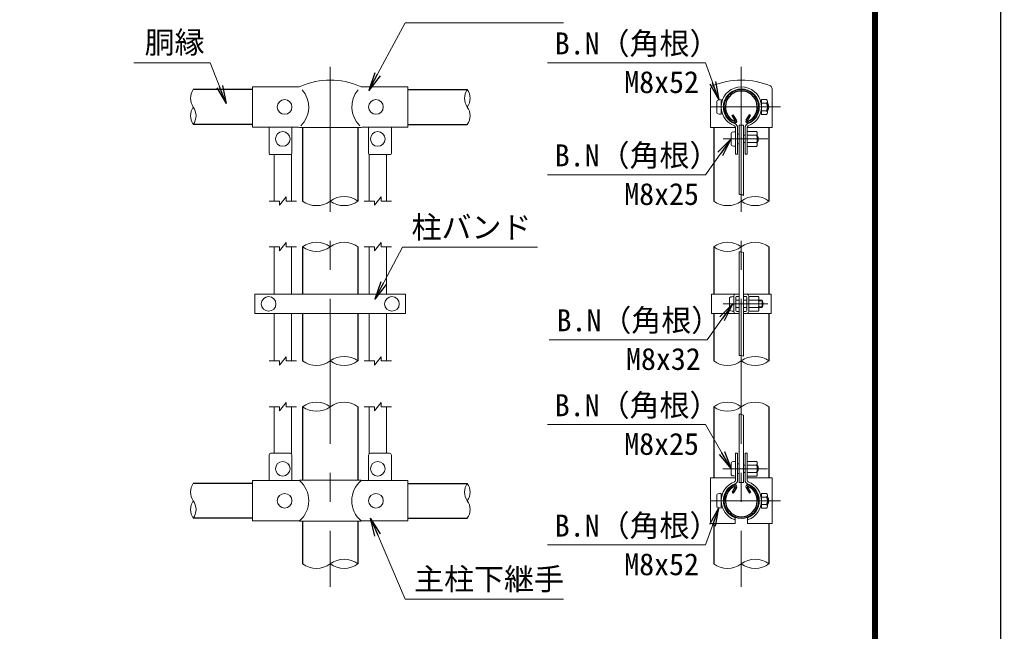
# Model space of a CAD drawing. Units: millimetres, scale not verified. Extents: x -8399 to 8401, y -5940 to 5940.
# Drawn here: x 4106 to 8401, y 949 to 3628 of the extents above; entities that cross this region are included whole.
import ezdxf
from ezdxf.enums import TextEntityAlignment as Align

# ---------------------------------------------------------------- set-up
doc = ezdxf.new("R2010")
doc.units = ezdxf.units.MM
doc.header["$LTSCALE"] = 20
doc.linetypes.add('USER1', pattern=[50.8, 31.75, -6.35, 6.35, -6.35])
for name, color, linetype, lineweight in [('0-1_D-STR1', 1, 'Continuous', 25), ('0-4_D-BMK', 2, 'USER1', 13), ('0-5_D-STR-DIM', 7, 'Continuous', 13), ('0-8_D-STR3', 3, 'Continuous', 13), ('0-9_D-STR-TXT', 7, 'Continuous', 13), ('0-E_D-TTL', 7, 'Continuous', 25)]:
    doc.layers.add(name, color=color, linetype=linetype, lineweight=lineweight)
doc.layers.add('0-6_0', color=7, linetype='Continuous')
doc.styles.add('ＭＳ ゴシック', font='')
doc.styles.get('ＭＳ ゴシック').set_extended_font_data('MS Gothic')

# ---------------------------------------------------------------- blocks, each defined once
blk = doc.blocks.new('_Open')
at = {"layer": '0-6_0'}
blk.add_line((-20, 3.333), (0, 0), dxfattribs=at)
blk.add_lwpolyline([(-20, -3.333), (0, 0), (-20, 0)], dxfattribs=at)

msp = doc.modelspace()

# ---------------------------------------------------------------- linework, layer by layer
at = {"layer": '0-1_D-STR1'}
for p, q in [((5126.24, 3321.12), (4866.24, 3321.12)), ((5806.24, 3321.12), (6066.24, 3321.12)), ((7225.51, 3208.11), (7231.07, 3211.32)), ((7239.55, 3183.79), (7225.51, 3208.11)), ((7245.11, 3187), (7231.07, 3211.32)), ((7287.38, 3187), (7301.42, 3211.32)), ((7292.94, 3183.79), (7306.97, 3208.11)), ((7306.97, 3208.11), (7301.42, 3211.32)), ((5126.24, 3168.72), (4866.24, 3168.72)), ((5345.24, 3155.12), (5345.24, 2833.12)), ((5587.24, 3155.12), (5587.24, 2833.12)), ((5806.24, 3168.72), (6066.24, 3168.72)), ((7145.24, 3155.12), (7145.24, 2833.12)), ((7387.24, 3155.12), (7387.24, 2833.12)), ((5345.24, 2633.12), (5345.24, 2425.09)), ((5587.24, 2633.12), (5587.24, 2425.09)), ((7145.24, 2633.12), (7145.24, 2425.09)), ((7387.24, 2633.12), (7387.24, 2425.09)), ((5345.24, 2341.1), (5345.24, 2133.12)), ((5587.24, 2341.1), (5587.24, 2133.12)), ((7145.24, 2341.1), (7145.24, 2133.12)), ((7387.24, 2341.1), (7387.24, 2133.12)), ((5345.24, 1933.12), (5345.24, 1611.32)), ((5587.24, 1933.12), (5587.24, 1611.32)), ((7145.24, 1933.12), (7145.24, 1621.32)), ((7387.24, 1933.12), (7387.24, 1621.32)), ((5126.24, 1597.32), (4866.24, 1597.32)), ((5806.24, 1597.32), (6066.24, 1597.32)), ((7239.55, 1582.64), (7225.51, 1558.33)), ((7225.51, 1558.33), (7231.07, 1555.12)), ((7245.11, 1579.43), (7231.07, 1555.12)), ((7287.38, 1579.43), (7301.42, 1555.12)), ((7292.94, 1582.64), (7306.97, 1558.33)), ((7306.97, 1558.33), (7301.42, 1555.12)), ((5126.24, 1444.92), (4866.24, 1444.92)), ((5345.24, 1431.32), (5345.24, 1245.32)), ((5587.24, 1431.32), (5587.24, 1245.32)), ((5806.24, 1444.92), (6066.24, 1444.92)), ((7145.24, 1421.32), (7145.24, 1245.32)), ((7387.24, 1421.32), (7387.24, 1245.32))]:
    msp.add_line(p, q, dxfattribs=at)
for centre, radius, start, end in [((7266.24, 3245.12), 76.2, 294.32478, 245.67522), ((7266.24, 3245.12), 69.78, 294.32478, 245.67522), ((7238.16, 3182.99), 8.02, 245.67522, 30), ((7238.16, 3182.99), 1.6, 245.67522, 30), ((7294.33, 3182.99), 8.02, 150, 294.32478), ((7294.33, 3182.99), 1.6, 150, 294.32478), ((7266.24, 1521.32), 76.2, 114.32478, 65.67522), ((7238.16, 1583.44), 8.02, 330, 114.32478), ((7294.33, 1583.44), 8.02, 65.67522, 210), ((7266.24, 1521.32), 69.78, 114.32478, 65.67522), ((7238.16, 1583.44), 1.6, 330, 114.32478), ((7294.33, 1583.44), 1.6, 65.67522, 210)]:
    msp.add_arc(centre, radius, start, end, dxfattribs=at)
at = {"layer": '0-4_D-BMK'}
for p, q in [((5466.24, 3421.12), (5466.24, 1145.12)), ((7266.24, 3421.12), (7266.24, 1145.12)), ((7134.13, 3245.12), (7437.87, 3245.12)), ((7186.13, 3105.12), (7381.64, 3105.12)), ((7186.08, 2383.09), (7381.6, 2383.09)), ((7193.24, 2383.09), (7377.24, 2383.09)), ((7185.29, 1661.32), (7380.8, 1661.32)), ((7134.13, 1521.32), (7437.87, 1521.32))]:
    msp.add_line(p, q, dxfattribs=at)
at = {"layer": '0-5_D-STR-DIM'}
for p, q in [((5243.24, 2815.12), (5273.24, 2851.12)), ((5273.24, 2833.12), (5273.24, 2851.12)), ((5659.24, 2815.12), (5689.24, 2851.12)), ((5689.24, 2833.12), (5689.24, 2851.12)), ((5198.24, 2833.12), (5243.24, 2833.12)), ((5243.24, 2815.12), (5243.24, 2833.12)), ((5273.24, 2833.12), (5318.24, 2833.12)), ((5614.24, 2833.12), (5659.24, 2833.12)), ((5659.24, 2815.12), (5659.24, 2833.12)), ((5689.24, 2833.12), (5734.24, 2833.12)), ((5198.24, 2633.12), (5243.24, 2633.12)), ((5243.24, 2615.12), (5273.24, 2651.12)), ((5243.24, 2615.12), (5243.24, 2633.12)), ((5273.24, 2633.12), (5273.24, 2651.12)), ((5273.24, 2633.12), (5318.24, 2633.12)), ((5614.24, 2633.12), (5659.24, 2633.12)), ((5659.24, 2615.12), (5689.24, 2651.12)), ((5659.24, 2615.12), (5659.24, 2633.12)), ((5689.24, 2633.12), (5689.24, 2651.12)), ((5689.24, 2633.12), (5734.24, 2633.12)), ((5243.24, 2115.12), (5273.24, 2151.12)), ((5273.24, 2133.12), (5273.24, 2151.12)), ((5659.24, 2115.12), (5689.24, 2151.12)), ((5689.24, 2133.12), (5689.24, 2151.12)), ((5198.24, 2133.12), (5243.24, 2133.12)), ((5243.24, 2115.12), (5243.24, 2133.12)), ((5273.24, 2133.12), (5318.24, 2133.12)), ((5614.24, 2133.12), (5659.24, 2133.12)), ((5659.24, 2115.12), (5659.24, 2133.12)), ((5689.24, 2133.12), (5734.24, 2133.12)), ((5198.24, 1933.12), (5243.24, 1933.12)), ((5243.24, 1915.12), (5273.24, 1951.12)), ((5243.24, 1915.12), (5243.24, 1933.12)), ((5273.24, 1933.12), (5273.24, 1951.12)), ((5273.24, 1933.12), (5318.24, 1933.12)), ((5614.24, 1933.12), (5659.24, 1933.12)), ((5659.24, 1915.12), (5689.24, 1951.12)), ((5659.24, 1915.12), (5659.24, 1933.12)), ((5689.24, 1933.12), (5689.24, 1951.12)), ((5689.24, 1933.12), (5734.24, 1933.12))]:
    msp.add_line(p, q, dxfattribs=at)
for centre, radius, start, end in [((4920.73, 3283.02), 66.48, 145.03504, 214.96496), ((6120.73, 3283.02), 66.48, 145.03504, 214.96496), ((6011.76, 3283.02), 66.48, 325.03504, 34.96496), ((4920.73, 3206.82), 66.48, 145.03422, 214.96578), ((4811.76, 3206.82), 66.48, 325.03504, 34.96496), ((6011.76, 3206.82), 66.48, 325.03422, 34.96578), ((5526.74, 2751.61), 101.51, 53.41445, 126.58555), ((7260.6, 2831), 30.72, 60.95271, 95.76063), ((7326.74, 2751.61), 101.51, 53.41445, 126.58555), ((5405.74, 2914.62), 101.51, 233.41445, 306.58555), ((5526.74, 2914.62), 101.51, 233.41445, 306.58555), ((7205.74, 2914.62), 101.51, 233.41445, 306.58555), ((7326.74, 2914.62), 101.51, 233.41445, 306.58555), ((5405.74, 2551.61), 101.51, 53.41445, 126.58555), ((5405.74, 2714.62), 101.51, 233.41445, 306.58555), ((5526.74, 2551.61), 101.51, 53.41445, 126.58555), ((7205.74, 2551.61), 101.51, 53.41445, 126.58555), ((7205.74, 2714.62), 101.51, 233.41445, 306.58555), ((7326.74, 2551.61), 101.51, 53.41445, 126.58555), ((7260.33, 2580.61), 30.72, 60.95271, 95.76063), ((5526.74, 2051.61), 101.51, 53.41445, 126.58555), ((7260.33, 2126.75), 30.72, 60.95271, 95.76063), ((7326.74, 2051.61), 101.51, 53.41445, 126.58555), ((5405.74, 2214.62), 101.51, 233.41445, 306.58555), ((5526.74, 2214.62), 101.51, 233.41445, 306.58555), ((7205.74, 2214.62), 101.51, 233.41445, 306.58555), ((7326.74, 2214.62), 101.51, 233.41445, 306.58555), ((5405.74, 1851.61), 101.51, 53.41445, 126.58555), ((5405.74, 2014.62), 101.51, 233.41445, 306.58555), ((5526.74, 1851.61), 101.51, 53.41445, 126.58555), ((7205.74, 1851.61), 101.51, 53.41445, 126.58555), ((7205.74, 2014.62), 101.51, 233.41445, 306.58555), ((7326.74, 1851.61), 101.51, 53.41445, 126.58555), ((7260.33, 1869.29), 30.72, 60.95271, 95.76063), ((4920.73, 1559.22), 66.48, 145.03504, 214.96496), ((6120.73, 1559.22), 66.48, 145.03504, 214.96496), ((6011.76, 1559.22), 66.48, 325.03504, 34.96496), ((4920.73, 1483.02), 66.48, 145.03422, 214.96578), ((4811.76, 1483.02), 66.48, 325.03504, 34.96496), ((6011.76, 1483.02), 66.48, 325.03422, 34.96578), ((5526.74, 1163.81), 101.51, 53.41445, 126.58555), ((7326.74, 1163.81), 101.51, 53.41445, 126.58555), ((5405.74, 1326.82), 101.51, 233.41445, 306.58555), ((5526.74, 1326.82), 101.51, 233.41445, 306.58555), ((7205.74, 1326.82), 101.51, 233.41445, 306.58555), ((7326.74, 1326.82), 101.51, 233.41445, 306.58555)]:
    msp.add_arc(centre, radius, start, end, dxfattribs=at)
at = {"layer": '0-8_D-STR3'}
for p, q in [((5126.24, 3333.12), (5323.13, 3333.12)), ((5126.24, 3157.12), (5126.24, 3333.12)), ((5609.35, 3333.12), (5806.24, 3333.12)), ((5806.24, 3157.12), (5806.24, 3333.12)), ((7131.64, 3325.14), (7131.64, 3155.12)), ((7400.84, 3325.14), (7400.84, 3155.12)), ((7159.04, 3271.12), (7159.04, 3219.12)), ((7178.24, 3277.12), (7178.24, 3213.12)), ((7376.24, 3277.52), (7354.24, 3277.52)), ((7354.24, 3277.52), (7354.24, 3212.72)), ((7380.24, 3270.05), (7380.24, 3220.67)), ((7179.71, 3261.12), (7178.24, 3261.12)), ((7179.71, 3229.12), (7178.24, 3229.12)), ((7354.24, 3261.12), (7352.78, 3261.12)), ((7354.24, 3229.12), (7352.78, 3229.12)), ((7376.24, 3261.32), (7354.24, 3261.32)), ((7376.24, 3228.92), (7354.24, 3228.92)), ((7380.24, 3261.12), (7382.24, 3261.12)), ((7380.24, 3261.12), (7382.24, 3261.12)), ((7380.24, 3258.41), (7383.54, 3258.41)), ((7380.24, 3231.83), (7383.54, 3231.83)), ((7380.24, 3229.12), (7382.24, 3229.12)), ((7380.24, 3229.12), (7382.24, 3229.12)), ((7382.24, 3261.12), (7382.24, 3229.12)), ((7376.24, 3212.72), (7354.24, 3212.72)), ((5126.24, 3157.12), (5327.04, 3157.12)), ((5198.24, 3157.12), (5198.24, 3041.12)), ((5298.24, 3157.12), (5298.24, 3041.12)), ((5331.04, 3155.12), (5327.04, 3157.12)), ((5331.04, 3155.12), (5601.44, 3155.12)), ((5601.44, 3155.12), (5605.44, 3157.12)), ((5605.44, 3157.12), (5806.24, 3157.12)), ((5634.24, 3157.12), (5634.24, 3041.12)), ((5734.24, 3157.12), (5734.24, 3041.12)), ((7131.64, 3155.12), (7240.24, 3155.12)), ((7240.24, 3038.32), (7240.24, 3155.4)), ((7249.44, 3038.32), (7249.44, 3155.4)), ((7257.24, 3165.12), (7257.24, 2861.57)), ((7257.24, 3165.12), (7275.24, 3165.12)), ((7275.24, 3165.12), (7275.24, 2857.86)), ((7283.04, 3038.32), (7283.04, 3155.4)), ((7292.24, 3038.32), (7292.24, 3155.4)), ((7292.24, 3155.12), (7400.84, 3155.12)), ((7332.24, 3137.52), (7292.24, 3137.52)), ((7221.04, 3078.87), (7221.04, 3130.87)), ((7256.24, 3126.39), (7249.44, 3126.39)), ((7256.24, 3126.39), (7256.24, 3083.85)), ((7256.24, 3121.12), (7257.24, 3121.12)), ((7275.24, 3121.12), (7283.04, 3121.12)), ((7332.24, 3121.32), (7292.24, 3121.32)), ((7336.24, 3130.05), (7336.24, 3080.67)), ((7336.24, 3121.12), (7336.24, 3089.12)), ((7336.24, 3118.41), (7337.54, 3118.41)), ((7256.24, 3083.85), (7249.44, 3083.85)), ((7256.24, 3089.12), (7257.24, 3089.12)), ((7275.24, 3089.12), (7283.04, 3089.12)), ((7332.24, 3088.92), (7292.24, 3088.92)), ((7332.24, 3072.72), (7292.24, 3072.72)), ((7336.24, 3091.83), (7337.54, 3091.83)), ((5294.24, 3037.12), (5202.24, 3037.12)), ((5220.24, 3037.12), (5220.24, 2833.12)), ((5296.24, 3037.65), (5296.24, 2833.12)), ((5636.24, 3037.65), (5636.24, 2833.12)), ((5638.24, 3037.12), (5730.24, 3037.12)), ((5712.24, 3037.12), (5712.24, 2833.12)), ((7240.24, 3038.32), (7249.44, 3038.32)), ((7283.04, 3038.32), (7292.24, 3038.32)), ((5220.24, 2633.12), (5220.24, 2425.09)), ((5296.24, 2633.12), (5296.24, 2425.09)), ((5636.24, 2633.12), (5636.24, 2425.09)), ((5712.24, 2633.12), (5712.24, 2425.09)), ((7257.24, 2611.18), (7257.24, 2157.32)), ((7275.24, 2607.47), (7275.24, 2153.61)), ((5796.24, 2425.09), (5136.24, 2425.09)), ((5136.24, 2425.09), (5136.24, 2341.1)), ((5796.24, 2425.09), (5796.24, 2341.1)), ((7257.24, 2425.09), (7136.04, 2425.09)), ((7136.04, 2341.1), (7136.04, 2425.09)), ((7214.04, 2409.09), (7214.04, 2357.09)), ((7233.24, 2417.09), (7233.24, 2349.1)), ((7233.24, 2417.09), (7233.24, 2349.1)), ((7242.44, 2411.89), (7242.44, 2354.3)), ((7257.24, 2415.89), (7246.44, 2415.89)), ((7396.44, 2425.09), (7275.24, 2425.09)), ((7275.24, 2415.89), (7286.04, 2415.89)), ((7290.04, 2411.89), (7290.04, 2354.3)), ((7299.24, 2417.09), (7299.24, 2349.1)), ((7299.24, 2417.09), (7299.24, 2349.1)), ((7339.24, 2415.49), (7299.24, 2415.49)), ((7343.24, 2408.03), (7343.24, 2358.65)), ((7396.44, 2341.1), (7396.44, 2425.09)), ((7242.44, 2399.09), (7257.24, 2399.09)), ((7242.44, 2367.09), (7257.24, 2367.09)), ((7275.24, 2399.09), (7290.04, 2399.09)), ((7275.24, 2367.09), (7290.04, 2367.09)), ((7339.24, 2399.29), (7299.24, 2399.29)), ((7339.24, 2366.89), (7299.24, 2366.89)), ((7343.24, 2399.09), (7357.24, 2399.09)), ((7343.24, 2396.39), (7358.54, 2396.39)), ((7343.24, 2369.8), (7358.54, 2369.8)), ((7343.24, 2367.09), (7357.24, 2367.09)), ((7357.24, 2399.09), (7357.24, 2367.09)), ((5796.24, 2341.1), (5136.24, 2341.1)), ((5220.24, 2341.1), (5220.24, 2133.12)), ((5296.24, 2341.1), (5296.24, 2133.12)), ((5636.24, 2341.1), (5636.24, 2133.12)), ((5712.24, 2341.1), (5712.24, 2133.12)), ((7136.04, 2341.1), (7257.24, 2341.1)), ((7257.24, 2350.3), (7246.44, 2350.3)), ((7275.24, 2350.3), (7286.04, 2350.3)), ((7275.24, 2341.1), (7396.44, 2341.1)), ((7339.24, 2350.69), (7299.24, 2350.69)), ((5220.24, 1933.12), (5220.24, 1729.32)), ((5296.24, 1933.12), (5296.24, 1726.61)), ((5636.24, 1933.12), (5636.24, 1726.61)), ((5712.24, 1933.12), (5712.24, 1729.32)), ((7275.24, 1896.15), (7275.24, 1601.32)), ((5198.24, 1609.32), (5198.24, 1721.32)), ((5290.24, 1729.32), (5206.24, 1729.32)), ((5298.24, 1609.32), (5298.24, 1721.32)), ((5634.24, 1609.32), (5634.24, 1721.32)), ((5642.24, 1729.32), (5726.24, 1729.32)), ((5734.24, 1609.32), (5734.24, 1721.32)), ((7240.24, 1729.32), (7240.24, 1611.04)), ((7240.24, 1729.32), (7249.44, 1729.32)), ((7249.44, 1729.32), (7249.44, 1611.04)), ((7283.04, 1729.32), (7283.04, 1611.04)), ((7283.04, 1729.32), (7292.24, 1729.32)), ((7292.24, 1729.32), (7292.24, 1611.04)), ((7221.04, 1687.32), (7221.04, 1635.32)), ((7256.24, 1682.59), (7249.44, 1682.59)), ((7275.24, 1677.32), (7283.04, 1677.32)), ((7332.24, 1693.72), (7292.24, 1693.72)), ((7332.24, 1677.52), (7292.24, 1677.52)), ((7292.24, 1677.32), (7293.04, 1677.32)), ((7336.24, 1686.25), (7336.24, 1636.87)), ((7336.24, 1677.32), (7336.24, 1645.32)), ((7256.24, 1640.05), (7249.44, 1640.05)), ((7275.24, 1645.32), (7283.04, 1645.32)), ((7292.24, 1645.32), (7293.04, 1645.32)), ((7332.24, 1645.12), (7292.24, 1645.12)), ((7336.24, 1674.61), (7337.54, 1674.61)), ((7336.24, 1648.03), (7337.54, 1648.03)), ((5126.24, 1609.32), (5331.04, 1609.32)), ((5126.24, 1433.32), (5126.24, 1609.32)), ((5331.04, 1611.32), (5327.04, 1609.32)), ((5331.04, 1611.32), (5601.44, 1611.32)), ((5601.44, 1611.32), (5605.44, 1609.32)), ((5601.44, 1609.32), (5806.24, 1609.32)), ((5806.24, 1433.32), (5806.24, 1609.32)), ((7131.64, 1621.32), (7240.24, 1621.32)), ((7131.64, 1621.32), (7131.64, 1421.32)), ((7332.24, 1628.92), (7292.24, 1628.92)), ((7292.24, 1621.32), (7400.84, 1621.32)), ((7400.84, 1621.32), (7400.84, 1421.32)), ((7159.04, 1547.32), (7159.04, 1495.32)), ((7178.24, 1553.32), (7178.24, 1489.32)), ((7376.24, 1553.72), (7354.24, 1553.72)), ((7354.24, 1553.72), (7354.24, 1488.92)), ((7380.24, 1546.25), (7380.24, 1496.87)), ((7179.71, 1537.32), (7178.24, 1537.32)), ((7179.71, 1537.32), (7178.24, 1537.32)), ((7179.71, 1505.32), (7178.24, 1505.32)), ((7179.71, 1505.32), (7178.24, 1505.32)), ((7354.24, 1537.32), (7352.78, 1537.32)), ((7354.24, 1537.32), (7352.78, 1537.32)), ((7354.24, 1505.32), (7352.78, 1505.32)), ((7354.24, 1505.32), (7352.78, 1505.32)), ((7376.24, 1537.52), (7354.24, 1537.52)), ((7376.24, 1505.12), (7354.24, 1505.12)), ((7380.24, 1537.32), (7382.24, 1537.32)), ((7380.24, 1534.61), (7383.54, 1534.61)), ((7380.24, 1508.03), (7383.54, 1508.03)), ((7380.24, 1505.32), (7382.24, 1505.32)), ((7380.24, 1505.32), (7382.24, 1505.32)), ((7382.24, 1537.32), (7382.24, 1505.32)), ((7376.24, 1488.92), (7354.24, 1488.92)), ((5126.24, 1433.32), (5331.04, 1433.32)), ((5331.04, 1431.32), (5327.04, 1433.32)), ((5601.44, 1433.32), (5806.24, 1433.32)), ((7131.64, 1421.32), (7239.44, 1421.32)), ((7239.44, 1447.22), (7236.31, 1438.56)), ((7239.44, 1447.22), (7239.44, 1421.32)), ((7293.04, 1447.22), (7293.04, 1421.32)), ((7293.04, 1447.22), (7296.17, 1438.56)), ((7293.04, 1421.32), (7400.84, 1421.32))]:
    msp.add_line(p, q, dxfattribs=at)
for points in [[(7257.24, 1899.86), (7257.24, 1601.32), (7275.24, 1601.32)], [(5331.04, 1431.32), (5601.44, 1431.32), (5605.44, 1433.32)]]:
    msp.add_lwpolyline(points, dxfattribs=at)
for centre in [(5266.24, 3245.12), (5666.24, 3245.12), (5258.24, 3105.12), (5674.24, 3105.12), (5196.24, 2383.1), (5736.24, 2383.1), (5258.24, 1661.32), (5674.24, 1661.32), (5266.24, 1521.32), (5666.24, 1521.32)]:
    msp.add_circle(centre, 32, dxfattribs=at)
for centre, radius, start, end in [((5466.24, 3031.29), 331.29, 67.15338, 112.84662), ((7266.24, 3033.57), 329, 67.22973, 112.77027), ((5323.13, 3365.12), 32, 270, 296.9114), ((5256.7, 3245.12), 115.2, 314.1684, 41.01552), ((5675.79, 3245.12), 115.2, 138.98448, 225.8316), ((5609.35, 3365.12), 32, 243.0886, 270), ((7144.84, 3325.14), 13.2, 116.72671, 180), ((7266.24, 3245.12), 88, 290.1633, 249.8367), ((7266.24, 3245.12), 78.8, 289.83718, 250.16282), ((7387.64, 3325.14), 13.2, 0, 63.27329), ((7370.09, 3269.42), 10.17, 307.21089, 52.78911), ((7370.04, 3220.82), 10.2, 307.42505, 52.57495), ((7345.44, 3245.12), 34.8, 332.26063, 27.73937), ((7352.24, 3245.12), 34, 331.92751, 28.07249), ((7232.24, 3155.4), 8, 0, 62.72039), ((7232.24, 3155.4), 17.2, 0, 65.03562), ((7300.24, 3155.4), 17.2, 114.96438, 180), ((7300.24, 3155.4), 8, 117.27961, 180), ((7326.09, 3129.42), 10.17, 307.21089, 52.78911), ((7301.44, 3105.12), 34.8, 332.26063, 27.73937), ((7306.24, 3105.12), 34, 331.92751, 28.07249), ((7326.04, 3080.82), 10.2, 307.42505, 52.57495), ((5202.24, 3041.12), 4, 180, 270), ((5294.24, 3041.12), 4, 270, 0), ((5638.24, 3041.12), 4, 180, 270), ((5730.24, 3041.12), 4, 270, 0), ((7241.24, 2417.09), 8, 90, 180), ((7246.44, 2411.89), 4, 90, 180), ((7286.04, 2411.89), 4, 0, 90), ((7291.24, 2417.09), 8, 0, 90), ((7333.09, 2407.39), 10.17, 307.21089, 52.78911), ((7333.04, 2358.79), 10.2, 307.42505, 52.57495), ((7308.44, 2383.09), 34.8, 332.26063, 27.73937), ((7327.24, 2383.09), 34, 331.92751, 28.07249), ((7241.24, 2349.1), 8, 180, 270), ((7246.44, 2354.3), 4, 180, 270), ((7286.04, 2354.3), 4, 270, 0), ((7291.24, 2349.1), 8, 270, 0), ((5206.24, 1721.32), 8, 90, 180), ((5290.24, 1721.32), 8, 0, 90), ((5642.24, 1721.32), 8, 90, 180), ((5726.24, 1721.32), 8, 0, 90), ((7326.09, 1685.62), 10.17, 307.21089, 52.78911), ((7301.44, 1661.32), 34.8, 332.26063, 27.73937), ((7306.24, 1661.32), 34, 331.92751, 28.07249), ((7326.04, 1637.02), 10.2, 307.42505, 52.57495), ((5256.7, 1521.32), 115.2, 310.19176, 49.80824), ((5675.79, 1521.32), 115.2, 130.19176, 229.80824), ((7266.24, 1521.32), 88, 110.1633, 250.11694), ((7266.24, 1521.32), 78.8, 109.83718, 250.11694), ((7232.24, 1611.04), 8, 297.27961, 0), ((7232.24, 1611.04), 17.2, 294.96438, 0), ((7300.24, 1611.04), 17.2, 180, 245.03562), ((7300.24, 1611.04), 8, 180, 242.72039), ((7266.24, 1521.32), 78.8, 289.88306, 70.16282), ((7266.24, 1521.32), 88, 289.88306, 69.8367), ((7370.09, 1545.62), 10.17, 307.21089, 52.78911), ((7370.04, 1497.02), 10.2, 307.42505, 52.57495), ((7345.44, 1521.32), 34.8, 332.26063, 27.73937), ((7352.24, 1521.32), 34, 331.92751, 28.07249)]:
    msp.add_arc(centre, radius, start, end, dxfattribs=at)
for centre, start_param, end_param in [((7178.24, 3271.12), 1.5707963, 3.1415927), ((7178.24, 3219.12), 3.1415927, 4.712389), ((7240.24, 3130.87), 1.5707963, 3.1415927), ((7240.24, 3078.87), 3.1415927, 4.712389), ((7233.24, 2409.09), 1.5707963, 3.1415927), ((7233.24, 2357.09), 3.1415927, 4.712389), ((7240.24, 1687.32), 1.5707963, 3.1415927), ((7240.24, 1635.32), 3.1415927, 4.712389), ((7178.24, 1547.32), 1.5707963, 3.1415927), ((7178.24, 1495.32), 3.1415927, 4.712389)]:
    msp.add_ellipse(centre, major_axis=(19.2, 0), ratio=0.3125, start_param=start_param, end_param=end_param, dxfattribs=at)
at = {"layer": '0-9_D-STR-TXT'}
for points in [[(6488.06, 3613.14), (5793.54, 3613.14), (5635.62, 3319.37)], [(4605.94, 3438.49), (4939.98, 3438.49), (5010.13, 3261.65)], [(6416.83, 3438.49), (7108.97, 3438.49), (7167.04, 3278.02)], [(6416.83, 2948.45), (7108.97, 2948.45), (7219.88, 3103.49)], [(6373.43, 2631.37), (5782.29, 2631.37), (5662.25, 2404.93)], [(6424.63, 2226.42), (7116.77, 2226.42), (7227.68, 2381.47)], [(6416.83, 1854.69), (7108.97, 1854.69), (7220.04, 1663.05)], [(6416.83, 1327.7), (7108.97, 1327.7), (7167.04, 1488.17)], [(6488.06, 1091.1), (5793.54, 1091.1), (5643.49, 1443.08)]]:
    msp.add_lwpolyline(points, dxfattribs=at)
at = {"layer": '0-E_D-TTL', "color": 2}
msp.add_lwpolyline([(-8399.36, 5940.45), (8400.64, 5940.45), (8400.64, -5939.55), (-8399.36, -5939.55)], close=True, dxfattribs=at)
at = {"layer": '0-E_D-TTL'}
for points in [[(-7859.36, 5500.45), (7860.64, 5500.45), (7860.64, -5499.55), (-7859.36, -5499.55)], [(-7854.36, 5495.45), (7855.64, 5495.45), (7855.64, -5494.55), (-7854.36, -5494.55)], [(-7849.36, 5490.45), (7850.64, 5490.45), (7850.64, -5489.55), (-7849.36, -5489.55)], [(-7844.36, 5485.45), (7845.64, 5485.45), (7845.64, -5484.55), (-7844.36, -5484.55)], [(-7839.36, 5480.45), (7840.64, 5480.45), (7840.64, -5479.55), (-7839.36, -5479.55)]]:
    msp.add_lwpolyline(points, close=True, dxfattribs=at)

# ---------------------------------------------------------------- block references
at = {"layer": '0-9_D-STR-TXT', "xscale": 4, "yscale": 4}
for p, rotation in [((5634.68, 3317.61), 241.73951), ((7167.72, 3276.14), 289.89477), ((5010.87, 3259.79), 291.63757), ((7221.04, 3105.12), 54.42149), ((5661.31, 2403.16), 242.07069), ((7228.84, 2383.09), 54.42149), ((7221.04, 1661.32), 300.09685), ((7167.72, 1490.05), 70.10523), ((5642.7, 1444.92), 113.08931)]:
    msp.add_blockref('_Open', p, dxfattribs=dict(at, rotation=rotation))

# ---------------------------------------------------------------- texts
at = {"layer": '0-9_D-STR-TXT', "style": 'ＭＳ ゴシック'}
for s, p in [('胴縁', (4653.02, 3451.07)), ('B.N（角根）', (6449.31, 3446.35)), ('M8x52', (6753.48, 3277.2)), ('B.N（角根）', (6449.31, 2956.31)), ('M8x25', (6753.48, 2787.16)), ('柱バンド', (5822.15, 2641.74)), ('B.N（角根）', (6457.11, 2234.29)), ('M8x32', (6761.28, 2065.13)), ('B.N（角根）', (6449.31, 1862.55)), ('M8x25', (6753.48, 1693.4)), ('B.N（角根）', (6449.31, 1335.57)), ('M8x52', (6753.48, 1166.41)), ('主柱下継手', (5833.4, 1101.47))]:
    msp.add_text(s, height=96.19, dxfattribs=at).set_placement(p, align=Align.BOTTOM_LEFT)

doc.saveas('drawing.dxf')
